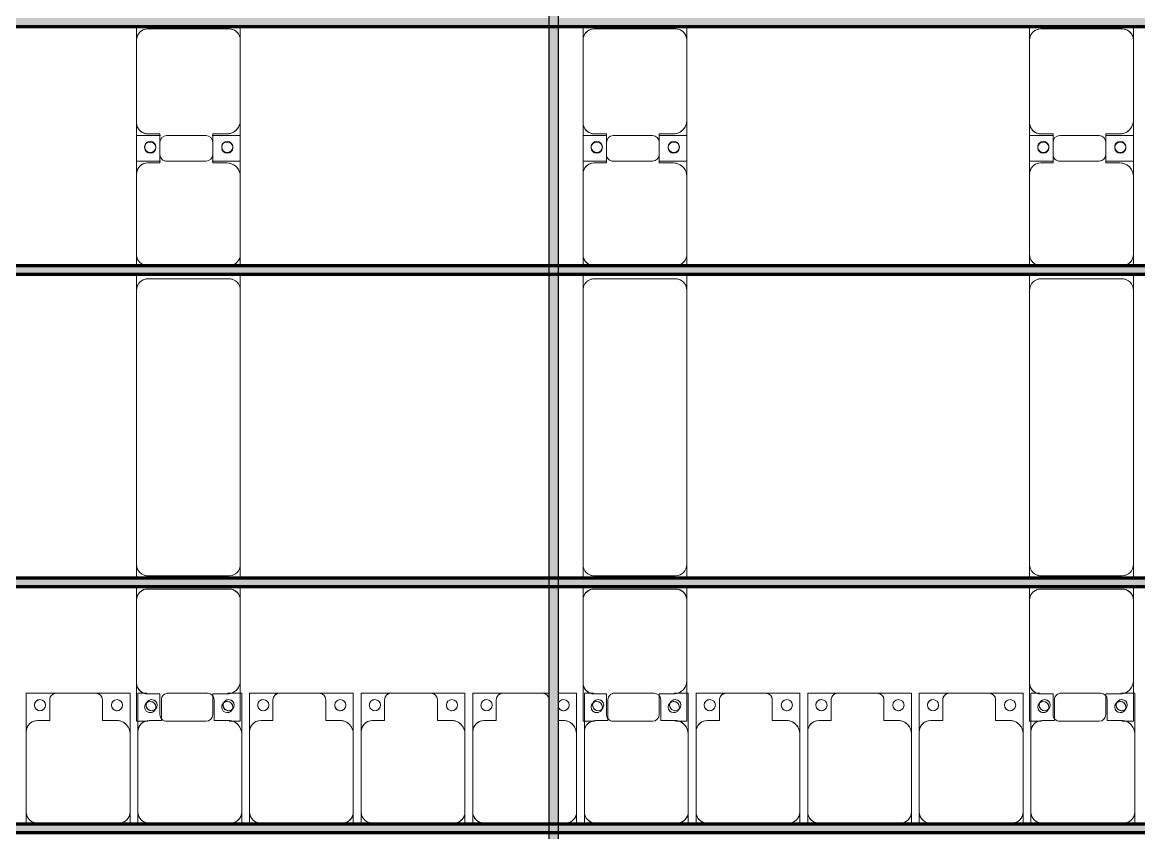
# Model space of a CAD drawing. Header units: millimetres. Extents: x -291190 to 146725, y 19759 to 185158.
# Drawn here: x 20077 to 25077, y 85792 to 89423 of the extents above; entities that cross this region are included whole.
import ezdxf

# ---------------------------------------------------------------- set-up
doc = ezdxf.new("R2010")
doc.units = ezdxf.units.MM
doc.layers.add('A-GENM', color=13, linetype='Continuous', lineweight=9)
doc.layers.add('S-BEAM', color=12, linetype='Continuous', lineweight=9)

# ---------------------------------------------------------------- blocks, each defined once
blk = doc.blocks.new('Dai phao do pin - DẢI PHAO ĐỠ PIN-V6-KHUNG KẾT CẤU BÈ PIN 4')
at = {"layer": 'A-GENM', "color": 7}
for p, q in [((65969.9, 241.6), (66029.7, 241.6)), ((65969.9, 241.6), (66029.7, 241.6)), ((66389.7, 241.6), (66029.7, 241.6)), ((66389.7, 241.6), (66572.2, 241.6)), ((66572.2, 241.6), (66389.7, 241.6)), ((66457.8, 241.6), (66640.3, 241.6)), ((66457.8, 116.2), (66457.8, 241.6)), ((66640.3, 241.6), (66457.8, 241.6)), ((66572.2, 241.6), (66572.2, 116.2)), ((66990.3, 241.6), (66640.3, 241.6)), ((66990.3, 241.6), (67039.9, 241.6)), ((66990.3, 241.6), (67039.9, 241.6)), ((67079.9, 241.6), (67149.7, 241.6)), ((67079.9, 241.6), (67149.7, 241.6)), ((68380.3, 241.6), (67149.7, 241.6)), ((68380.3, 241.6), (68439.9, 241.6)), ((68380.3, 241.6), (68439.9, 241.6)), ((68479.9, 241.6), (68539.7, 241.6)), ((68479.9, 241.6), (68539.7, 241.6)), ((68899.7, 241.6), (68539.7, 241.6)), ((68899.7, 241.6), (69082.2, 241.6)), ((68956.8, 241.6), (68899.7, 241.6)), ((69082.2, 241.6), (69082.2, 191.1)), ((69082.2, 191.1), (69082.2, 206.3)), ((65979.7, 191.6), (65979.7, -173.4)), ((66449.7, 118.2), (66449.7, 181.6)), ((66580.3, 181.6), (66580.3, 118.2)), ((67099.7, 191.6), (67099.7, -173.4)), ((68430.3, -173.4), (68430.3, 191.6)), ((68489.7, 191.6), (68489.7, -173.4)), ((68959.7, 118.2), (68959.7, 181.6)), ((66542.2, 118.2), (66449.7, 118.2)), ((66580.3, 118.2), (66487.8, 118.2)), ((69052.2, 118.2), (68959.7, 118.2)), ((66457.8, 88.2), (66457.8, -88.2)), ((66572.2, -88.2), (66572.2, 88.2)), ((69082.2, -88.2), (69082.2, 88.2)), ((66449.7, -173.4), (66449.7, -118.2)), ((66449.7, -118.2), (66542.2, -118.2)), ((66457.8, -223.4), (66457.8, -116.2)), ((66487.8, -118.2), (66580.3, -118.2)), ((66572.2, -116.2), (66572.2, -223.4)), ((66580.3, -118.2), (66580.3, -173.4)), ((68959.7, -173.4), (68959.7, -118.2)), ((68959.7, -118.2), (69052.2, -118.2)), ((66457.8, -169.2), (66457.8, -202)), ((69082.2, -170.3), (69082.2, -223.4)), ((69082.2, -183.7), (69082.2, -170.3)), ((66029.7, -223.4), (65969.9, -223.4)), ((66029.7, -223.4), (65969.9, -223.4)), ((66029.7, -223.4), (66399.7, -223.4)), ((66572.2, -223.4), (66399.7, -223.4)), ((66399.7, -223.4), (66572.2, -223.4)), ((66630.3, -223.4), (66457.8, -223.4)), ((66457.8, -223.4), (66630.3, -223.4)), ((66630.3, -223.4), (66990.3, -223.4)), ((67039.9, -223.4), (66990.3, -223.4)), ((67039.9, -223.4), (66990.3, -223.4)), ((67149.7, -223.4), (67079.9, -223.4)), ((67149.7, -223.4), (67079.9, -223.4)), ((67149.7, -223.4), (68380.3, -223.4)), ((68439.9, -223.4), (68380.3, -223.4)), ((68439.9, -223.4), (68380.3, -223.4)), ((68539.7, -223.4), (68479.9, -223.4)), ((68539.7, -223.4), (68479.9, -223.4)), ((68539.7, -223.4), (68909.7, -223.4)), ((69082.2, -223.4), (68909.7, -223.4)), ((68909.7, -223.4), (69082.2, -223.4))]:
    blk.add_line(p, q, dxfattribs=at)
for centre, radius, start, end in [((66029.7, 191.6), 50, 90, 180), ((66029.7, 191.6), 50, 105, 180), ((66389.7, 181.6), 60, 360, 90), ((66389.7, 181.6), 60, 45, 60), ((66389.7, 181.6), 60, 360, 60), ((66389.7, 181.6), 60, 45, 60), ((66508.6, 183.2), 25, 0, 180), ((66508.6, 183.2), 25, 360, 165), ((66511.4, 183.2), 25, 0, 180), ((66511.4, 183.2), 25, 90, 180), ((66511.4, 183.2), 25, 15, 75), ((66640.3, 181.6), 60, 90, 180), ((66640.3, 181.6), 60, 120, 180), ((66990.3, 191.6), 50, 15, 90), ((66990.3, 191.6), 50, 15, 75), ((67149.7, 191.6), 50, 90, 180), ((67149.7, 191.6), 50, 150, 180), ((67149.7, 191.6), 50, 105, 120), ((68380.3, 191.6), 50, 360, 90), ((68380.3, 191.6), 50, 60, 90), ((68380.3, 191.6), 50, 15, 30), ((68539.7, 191.6), 50, 90, 180), ((68539.7, 191.6), 50, 105, 180), ((68899.7, 181.6), 60, 360, 90), ((68899.7, 181.6), 60, 45, 60), ((68899.7, 181.6), 60, 360, 60), ((68899.7, 181.6), 60, 45, 60), ((69018.6, 183.2), 25, 0, 180), ((69018.6, 183.2), 25, 60, 165), ((66508.6, 183.2), 25, 180, 0), ((66511.4, 183.2), 25, 180, 0), ((66511.4, 183.2), 25, 180, 270), ((66508.6, 183.2), 25, 210, 255), ((66508.6, 183.2), 25, 270, 360), ((66511.4, 183.2), 25, 285, 330), ((69018.6, 183.2), 25, 180, 0), ((69018.6, 183.2), 25, 180, 195), ((69018.6, 183.2), 25, 210, 255), ((69018.6, 183.2), 25, 285, 315), ((69018.6, 183.2), 25, 360, 15), ((66487.8, 88.2), 30, 90, 180), ((66542.2, 88.2), 30, 360, 90), ((69052.2, 88.2), 30, 360, 90), ((66487.8, -88.2), 30, 180, 270), ((66542.2, -88.2), 30, 270, 360), ((69052.2, -88.2), 30, 270, 360), ((66508.6, -161.8), 25, 0, 180), ((66508.6, -161.8), 25, 105, 165), ((66511.4, -161.8), 25, 0, 180), ((66511.4, -161.8), 25, 105, 180), ((66508.6, -161.8), 25, 360, 75), ((66511.4, -161.8), 25, 15, 75), ((69018.6, -161.8), 25, 0, 180), ((69018.6, -161.8), 25, 105, 165), ((69018.6, -161.8), 25, 45, 90), ((69052.2, -88.2), 30, 285, 300), ((66029.7, -173.4), 50, 180, 270), ((66029.7, -173.4), 50, 180, 255), ((66399.7, -173.4), 50, 270, 360), ((66399.7, -173.4), 50, 285, 360), ((66399.7, -173.4), 50, 316.1542, 0), ((66399.7, -173.4), 50, 316.1542, 0), ((66508.6, -161.8), 25, 180, 0), ((66508.6, -161.8), 25, 195, 360), ((66511.4, -161.8), 25, 180, 360), ((66511.4, -161.8), 25, 180, 270), ((66511.4, -161.8), 25, 285, 345), ((66630.3, -173.4), 50, 180, 270), ((66630.3, -173.4), 50, 180, 255), ((66630.3, -173.4), 50, 210, 223.8458), ((66630.3, -173.4), 50, 210, 223.8458), ((66990.3, -173.4), 50, 270, 345), ((66990.3, -173.4), 50, 285, 345), ((67149.7, -173.4), 50, 180, 270), ((67149.7, -173.4), 50, 180, 210), ((68380.3, -173.4), 50, 270, 360), ((68380.3, -173.4), 50, 330, 360), ((68539.7, -173.4), 50, 180, 270), ((68539.7, -173.4), 50, 180, 255), ((68909.7, -173.4), 50, 270, 360), ((68909.7, -173.4), 50, 285, 360), ((68909.7, -173.4), 50, 316.1542, 330), ((68909.7, -173.4), 50, 316.1542, 330), ((69018.6, -161.8), 25, 180, 0), ((69018.6, -161.8), 25, 180, 240), ((69018.6, -161.8), 25, 300, 315), ((69018.6, -161.8), 25, 360, 15), ((69018.6, -161.8), 25, 345, 360), ((67149.7, -173.4), 50, 240, 270), ((68380.3, -173.4), 50, 285, 300)]:
    blk.add_arc(centre, radius, start, end, dxfattribs=at)
blk = doc.blocks.new('Dai phao do pin - DẢI PHAO ĐỠ PIN-51784-KHUNG KẾT CẤU BÈ PIN 4')
at = {"layer": 'A-GENM', "color": 7}
for p, q in [((65969.9, 241.6), (66029.7, 241.6)), ((65969.9, 241.6), (66029.7, 241.6)), ((66389.7, 241.6), (66029.7, 241.6)), ((66389.7, 241.6), (66572.2, 241.6)), ((66572.2, 241.6), (66389.7, 241.6)), ((66457.8, 241.6), (66640.3, 241.6)), ((66457.8, 116.2), (66457.8, 241.6)), ((66640.3, 241.6), (66457.8, 241.6)), ((66572.2, 241.6), (66572.2, 116.2)), ((66990.3, 241.6), (66640.3, 241.6)), ((66990.3, 241.6), (67039.9, 241.6)), ((66990.3, 241.6), (67039.9, 241.6)), ((67079.9, 241.6), (67149.7, 241.6)), ((67079.9, 241.6), (67149.7, 241.6)), ((68380.3, 241.6), (67149.7, 241.6)), ((68380.3, 241.6), (68439.9, 241.6)), ((68380.3, 241.6), (68439.9, 241.6)), ((68479.9, 241.6), (68539.7, 241.6)), ((68479.9, 241.6), (68539.7, 241.6)), ((68899.7, 241.6), (68539.7, 241.6)), ((68899.7, 241.6), (69082.2, 241.6)), ((68956.8, 241.6), (68899.7, 241.6)), ((69082.2, 241.6), (69082.2, 191.1)), ((69082.2, 191.1), (69082.2, 206.3)), ((65979.7, 191.6), (65979.7, -173.4)), ((66449.7, 118.2), (66449.7, 181.6)), ((66580.3, 181.6), (66580.3, 118.2)), ((67099.7, 191.6), (67099.7, -173.4)), ((68430.3, -173.4), (68430.3, 191.6)), ((68489.7, 191.6), (68489.7, -173.4)), ((68959.7, 118.2), (68959.7, 181.6)), ((66542.2, 118.2), (66449.7, 118.2)), ((66580.3, 118.2), (66487.8, 118.2)), ((69052.2, 118.2), (68959.7, 118.2)), ((66457.8, 88.2), (66457.8, -88.2)), ((66572.2, -88.2), (66572.2, 88.2)), ((69082.2, -88.2), (69082.2, 88.2)), ((66449.7, -173.4), (66449.7, -118.2)), ((66449.7, -118.2), (66542.2, -118.2)), ((66457.8, -223.4), (66457.8, -116.2)), ((66487.8, -118.2), (66580.3, -118.2)), ((66572.2, -116.2), (66572.2, -223.4)), ((66580.3, -118.2), (66580.3, -173.4)), ((68959.7, -173.4), (68959.7, -118.2)), ((68959.7, -118.2), (69052.2, -118.2)), ((66457.8, -169.2), (66457.8, -202)), ((69082.2, -170.3), (69082.2, -223.4)), ((69082.2, -183.7), (69082.2, -170.3)), ((66029.7, -223.4), (65969.9, -223.4)), ((66029.7, -223.4), (65969.9, -223.4)), ((66029.7, -223.4), (66399.7, -223.4)), ((66572.2, -223.4), (66399.7, -223.4)), ((66399.7, -223.4), (66572.2, -223.4)), ((66630.3, -223.4), (66457.8, -223.4)), ((66457.8, -223.4), (66630.3, -223.4)), ((66630.3, -223.4), (66990.3, -223.4)), ((67039.9, -223.4), (66990.3, -223.4)), ((67039.9, -223.4), (66990.3, -223.4)), ((67149.7, -223.4), (67079.9, -223.4)), ((67149.7, -223.4), (67079.9, -223.4)), ((67149.7, -223.4), (68380.3, -223.4)), ((68439.9, -223.4), (68380.3, -223.4)), ((68439.9, -223.4), (68380.3, -223.4)), ((68539.7, -223.4), (68479.9, -223.4)), ((68539.7, -223.4), (68479.9, -223.4)), ((68539.7, -223.4), (68909.7, -223.4)), ((69082.2, -223.4), (68909.7, -223.4)), ((68909.7, -223.4), (69082.2, -223.4))]:
    blk.add_line(p, q, dxfattribs=at)
for centre, radius, start, end in [((66029.7, 191.6), 50, 90, 180), ((66029.7, 191.6), 50, 105, 180), ((66389.7, 181.6), 60, 360, 90), ((66389.7, 181.6), 60, 45, 60), ((66389.7, 181.6), 60, 360, 60), ((66389.7, 181.6), 60, 45, 60), ((66508.6, 183.2), 25, 0, 180), ((66508.6, 183.2), 25, 360, 165), ((66511.4, 183.2), 25, 0, 180), ((66511.4, 183.2), 25, 90, 180), ((66511.4, 183.2), 25, 15, 75), ((66640.3, 181.6), 60, 90, 180), ((66640.3, 181.6), 60, 120, 180), ((66990.3, 191.6), 50, 15, 90), ((66990.3, 191.6), 50, 15, 75), ((67149.7, 191.6), 50, 90, 180), ((67149.7, 191.6), 50, 150, 180), ((67149.7, 191.6), 50, 105, 120), ((68380.3, 191.6), 50, 360, 90), ((68380.3, 191.6), 50, 60, 90), ((68380.3, 191.6), 50, 15, 30), ((68539.7, 191.6), 50, 90, 180), ((68539.7, 191.6), 50, 105, 180), ((68899.7, 181.6), 60, 360, 90), ((68899.7, 181.6), 60, 45, 60), ((68899.7, 181.6), 60, 360, 60), ((68899.7, 181.6), 60, 45, 60), ((69018.6, 183.2), 25, 0, 180), ((69018.6, 183.2), 25, 60, 165), ((66508.6, 183.2), 25, 180, 0), ((66511.4, 183.2), 25, 180, 0), ((66511.4, 183.2), 25, 180, 270), ((66508.6, 183.2), 25, 210, 255), ((66508.6, 183.2), 25, 270, 360), ((66511.4, 183.2), 25, 285, 330), ((69018.6, 183.2), 25, 180, 0), ((69018.6, 183.2), 25, 180, 195), ((69018.6, 183.2), 25, 210, 255), ((69018.6, 183.2), 25, 285, 315), ((69018.6, 183.2), 25, 360, 15), ((66487.8, 88.2), 30, 90, 180), ((66542.2, 88.2), 30, 360, 90), ((69052.2, 88.2), 30, 360, 90), ((66487.8, -88.2), 30, 180, 270), ((66542.2, -88.2), 30, 270, 360), ((69052.2, -88.2), 30, 270, 360), ((66508.6, -161.8), 25, 0, 180), ((66508.6, -161.8), 25, 105, 165), ((66511.4, -161.8), 25, 0, 180), ((66511.4, -161.8), 25, 105, 180), ((66508.6, -161.8), 25, 360, 75), ((66511.4, -161.8), 25, 15, 75), ((69018.6, -161.8), 25, 0, 180), ((69018.6, -161.8), 25, 105, 165), ((69018.6, -161.8), 25, 45, 90), ((69052.2, -88.2), 30, 285, 300), ((66029.7, -173.4), 50, 180, 270), ((66029.7, -173.4), 50, 180, 255), ((66399.7, -173.4), 50, 270, 360), ((66399.7, -173.4), 50, 285, 360), ((66399.7, -173.4), 50, 315, 0), ((66399.7, -173.4), 50, 315, 0), ((66508.6, -161.8), 25, 180, 0), ((66508.6, -161.8), 25, 195, 360), ((66511.4, -161.8), 25, 180, 360), ((66511.4, -161.8), 25, 180, 270), ((66511.4, -161.8), 25, 285, 345), ((66630.3, -173.4), 50, 180, 270), ((66630.3, -173.4), 50, 180, 255), ((66630.3, -173.4), 50, 210, 225), ((66630.3, -173.4), 50, 210, 225), ((66990.3, -173.4), 50, 270, 345), ((66990.3, -173.4), 50, 285, 345), ((67149.7, -173.4), 50, 180, 270), ((67149.7, -173.4), 50, 180, 210), ((68380.3, -173.4), 50, 270, 360), ((68380.3, -173.4), 50, 330, 360), ((68539.7, -173.4), 50, 180, 270), ((68539.7, -173.4), 50, 180, 255), ((68909.7, -173.4), 50, 270, 360), ((68909.7, -173.4), 50, 285, 360), ((68909.7, -173.4), 50, 315, 330), ((68909.7, -173.4), 50, 315, 330), ((69018.6, -161.8), 25, 180, 0), ((69018.6, -161.8), 25, 180, 240), ((69018.6, -161.8), 25, 300, 315), ((69018.6, -161.8), 25, 360, 15), ((69018.6, -161.8), 25, 345, 360), ((67149.7, -173.4), 50, 240, 270), ((68380.3, -173.4), 50, 285, 300)]:
    blk.add_arc(centre, radius, start, end, dxfattribs=at)
blk = doc.blocks.new('Dai phao do pin - DẢI PHAO ĐỠ PIN-V7-KHUNG KẾT CẤU BÈ PIN 4')
at = {"layer": 'A-GENM', "color": 7}
for p, q in [((65969.9, 241.6), (66029.7, 241.6)), ((65969.9, 241.6), (66029.7, 241.6)), ((66389.7, 241.6), (66029.7, 241.6)), ((66389.7, 241.6), (66572.2, 241.6)), ((66572.2, 241.6), (66389.7, 241.6)), ((66457.8, 241.6), (66640.3, 241.6)), ((66457.8, 116.2), (66457.8, 241.6)), ((66640.3, 241.6), (66457.8, 241.6)), ((66572.2, 241.6), (66572.2, 116.2)), ((66990.3, 241.6), (66640.3, 241.6)), ((66990.3, 241.6), (67039.9, 241.6)), ((66990.3, 241.6), (67039.9, 241.6)), ((67079.9, 241.6), (67149.7, 241.6)), ((67079.9, 241.6), (67149.7, 241.6)), ((68380.3, 241.6), (67149.7, 241.6)), ((68380.3, 241.6), (68439.9, 241.6)), ((68380.3, 241.6), (68439.9, 241.6)), ((68479.9, 241.6), (68539.7, 241.6)), ((68479.9, 241.6), (68539.7, 241.6)), ((68899.7, 241.6), (68539.7, 241.6)), ((68899.7, 241.6), (69082.2, 241.6)), ((68956.8, 241.6), (68899.7, 241.6)), ((69082.2, 241.6), (69082.2, 191.1)), ((69082.2, 191.1), (69082.2, 206.3)), ((65979.7, 191.6), (65979.7, -173.4)), ((66449.7, 118.2), (66449.7, 181.6)), ((66580.3, 181.6), (66580.3, 118.2)), ((67099.7, 191.6), (67099.7, -173.4)), ((68430.3, -173.4), (68430.3, 191.6)), ((68489.7, 191.6), (68489.7, -173.4)), ((68959.7, 118.2), (68959.7, 181.6)), ((66542.2, 118.2), (66449.7, 118.2)), ((66580.3, 118.2), (66487.8, 118.2)), ((69052.2, 118.2), (68959.7, 118.2)), ((66457.8, 88.2), (66457.8, -88.2)), ((66572.2, -88.2), (66572.2, 88.2)), ((69082.2, -88.2), (69082.2, 88.2)), ((66449.7, -173.4), (66449.7, -118.2)), ((66449.7, -118.2), (66542.2, -118.2)), ((66457.8, -223.4), (66457.8, -116.2)), ((66487.8, -118.2), (66580.3, -118.2)), ((66572.2, -116.2), (66572.2, -223.4)), ((66580.3, -118.2), (66580.3, -173.4)), ((68959.7, -173.4), (68959.7, -118.2)), ((68959.7, -118.2), (69052.2, -118.2)), ((66457.8, -169.2), (66457.8, -202)), ((69082.2, -170.3), (69082.2, -223.4)), ((69082.2, -183.7), (69082.2, -170.3)), ((66029.7, -223.4), (65969.9, -223.4)), ((66029.7, -223.4), (65969.9, -223.4)), ((66029.7, -223.4), (66399.7, -223.4)), ((66572.2, -223.4), (66399.7, -223.4)), ((66399.7, -223.4), (66572.2, -223.4)), ((66630.3, -223.4), (66457.8, -223.4)), ((66457.8, -223.4), (66630.3, -223.4)), ((66630.3, -223.4), (66990.3, -223.4)), ((67039.9, -223.4), (66990.3, -223.4)), ((67039.9, -223.4), (66990.3, -223.4)), ((67149.7, -223.4), (67079.9, -223.4)), ((67149.7, -223.4), (67079.9, -223.4)), ((67149.7, -223.4), (68380.3, -223.4)), ((68439.9, -223.4), (68380.3, -223.4)), ((68439.9, -223.4), (68380.3, -223.4)), ((68539.7, -223.4), (68479.9, -223.4)), ((68539.7, -223.4), (68479.9, -223.4)), ((68539.7, -223.4), (68909.7, -223.4)), ((69082.2, -223.4), (68909.7, -223.4)), ((68909.7, -223.4), (69082.2, -223.4))]:
    blk.add_line(p, q, dxfattribs=at)
for centre, radius, start, end in [((66029.7, 191.6), 50, 90, 180), ((66029.7, 191.6), 50, 105, 180), ((66389.7, 181.6), 60, 360, 90), ((66389.7, 181.6), 60, 45, 60), ((66389.7, 181.6), 60, 360, 60), ((66389.7, 181.6), 60, 45, 60), ((66508.6, 183.2), 25, 0, 180), ((66508.6, 183.2), 25, 360, 165), ((66511.4, 183.2), 25, 0, 180), ((66511.4, 183.2), 25, 90, 180), ((66511.4, 183.2), 25, 15, 75), ((66640.3, 181.6), 60, 90, 180), ((66640.3, 181.6), 60, 120, 180), ((66990.3, 191.6), 50, 15, 90), ((66990.3, 191.6), 50, 15, 75), ((67149.7, 191.6), 50, 90, 180), ((67149.7, 191.6), 50, 150, 180), ((67149.7, 191.6), 50, 105, 120), ((68380.3, 191.6), 50, 360, 90), ((68380.3, 191.6), 50, 60, 90), ((68380.3, 191.6), 50, 15, 30), ((68539.7, 191.6), 50, 90, 180), ((68539.7, 191.6), 50, 105, 180), ((68899.7, 181.6), 60, 360, 90), ((68899.7, 181.6), 60, 45, 60), ((68899.7, 181.6), 60, 360, 60), ((68899.7, 181.6), 60, 45, 60), ((69018.6, 183.2), 25, 0, 180), ((69018.6, 183.2), 25, 60, 165), ((66508.6, 183.2), 25, 180, 0), ((66511.4, 183.2), 25, 180, 0), ((66511.4, 183.2), 25, 180, 270), ((66508.6, 183.2), 25, 210, 255), ((66508.6, 183.2), 25, 270, 360), ((66511.4, 183.2), 25, 285, 330), ((69018.6, 183.2), 25, 180, 0), ((69018.6, 183.2), 25, 180, 195), ((69018.6, 183.2), 25, 210, 255), ((69018.6, 183.2), 25, 285, 315), ((69018.6, 183.2), 25, 360, 15), ((66487.8, 88.2), 30, 90, 180), ((66542.2, 88.2), 30, 360, 90), ((69052.2, 88.2), 30, 360, 90), ((66487.8, -88.2), 30, 180, 270), ((66542.2, -88.2), 30, 270, 360), ((69052.2, -88.2), 30, 270, 360), ((66508.6, -161.8), 25, 0, 180), ((66508.6, -161.8), 25, 105, 165), ((66511.4, -161.8), 25, 0, 180), ((66511.4, -161.8), 25, 105, 180), ((66508.6, -161.8), 25, 360, 75), ((66511.4, -161.8), 25, 15, 75), ((69018.6, -161.8), 25, 0, 180), ((69018.6, -161.8), 25, 105, 165), ((69018.6, -161.8), 25, 45, 90), ((69052.2, -88.2), 30, 285, 300), ((66029.7, -173.4), 50, 180, 270), ((66029.7, -173.4), 50, 180, 255), ((66399.7, -173.4), 50, 270, 360), ((66399.7, -173.4), 50, 285, 360), ((66399.7, -173.4), 50, 315, 0), ((66399.7, -173.4), 50, 315, 0), ((66508.6, -161.8), 25, 180, 0), ((66508.6, -161.8), 25, 195, 360), ((66511.4, -161.8), 25, 180, 360), ((66511.4, -161.8), 25, 180, 270), ((66511.4, -161.8), 25, 285, 345), ((66630.3, -173.4), 50, 180, 270), ((66630.3, -173.4), 50, 180, 255), ((66630.3, -173.4), 50, 210, 225), ((66630.3, -173.4), 50, 210, 225), ((66990.3, -173.4), 50, 270, 345), ((66990.3, -173.4), 50, 285, 345), ((67149.7, -173.4), 50, 180, 270), ((67149.7, -173.4), 50, 180, 210), ((68380.3, -173.4), 50, 270, 360), ((68380.3, -173.4), 50, 330, 360), ((68539.7, -173.4), 50, 180, 270), ((68539.7, -173.4), 50, 180, 255), ((68909.7, -173.4), 50, 270, 360), ((68909.7, -173.4), 50, 285, 360), ((68909.7, -173.4), 50, 315, 330), ((68909.7, -173.4), 50, 315, 330), ((69018.6, -161.8), 25, 180, 0), ((69018.6, -161.8), 25, 180, 240), ((69018.6, -161.8), 25, 300, 315), ((69018.6, -161.8), 25, 360, 15), ((69018.6, -161.8), 25, 345, 360), ((67149.7, -173.4), 50, 240, 270), ((68380.3, -173.4), 50, 285, 300)]:
    blk.add_arc(centre, radius, start, end, dxfattribs=at)
blk = doc.blocks.new('Dầm C52 - Dầm C52-73881-KHUNG KẾT CẤU BÈ PIN 4')
at = {"layer": 'S-BEAM', "lineweight": 140}
blk.add_hatch(color=1, dxfattribs=at).paths.add_polyline_path([(-173700.3, 20), (-174539.9, 20), (-174539.9, -20), (174539.9, -20), (174539.9, 20), (-171883.4, 20)])
at = {"layer": 'S-BEAM', "color": 1, "lineweight": 140}
for p, q in [((-174539.9, 20), (174539.9, 20)), ((174539.9, -20), (-174539.9, -20))]:
    blk.add_line(p, q, dxfattribs=at)
blk = doc.blocks.new('Dầm C52 - Dầm C52-73882-KHUNG KẾT CẤU BÈ PIN 4')
at = {"layer": 'S-BEAM', "lineweight": 140}
blk.add_hatch(color=1, dxfattribs=at).paths.add_polyline_path([(-173700.3, 20), (-174539.9, 20), (-174539.9, -20), (174500.8, -20), (174500.8, 20), (-172791.8, 20)])
at = {"layer": 'S-BEAM', "color": 1, "lineweight": 140}
for p, q in [((-174539.9, 20), (174500.8, 20)), ((174500.8, -20), (-174539.9, -20))]:
    blk.add_line(p, q, dxfattribs=at)
blk = doc.blocks.new('Dầm C52 - Dầm C52-V25-KHUNG KẾT CẤU BÈ PIN 4')
at = {"layer": 'S-BEAM', "lineweight": 140}
blk.add_hatch(color=1, dxfattribs=at).paths.add_polyline_path([(-173700.3, 20), (-174539.9, 20), (-174539.9, -20), (174539.9, -20), (174539.9, 20), (-172791.8, 20)])
at = {"layer": 'S-BEAM', "color": 1, "lineweight": 140}
blk.add_line((-174539.9, 20), (174539.9, 20), dxfattribs=at)
blk = doc.blocks.new('Dải phao đi lại kèm đỡ invester - DẢI PHAO ĐI LẠI-65799-KHUNG KẾT CẤU BÈ PIN 4')
at = {"layer": 'A-GENM', "color": 7}
for p, q in [((39758.4, -779.7), (39758.4, -727.1)), ((39758.4, -779.7), (39758.4, -727.1)), ((40173.4, -729.7), (39808.4, -729.7)), ((40223.4, -727.1), (40223.4, -779.7)), ((40223.4, -727.1), (40223.4, -779.7)), ((40258.4, -779.7), (40258.4, -727.1)), ((40258.4, -779.7), (40258.4, -727.1)), ((40673.4, -729.7), (40308.4, -729.7)), ((40723.4, -727.1), (40723.4, -779.7)), ((40723.4, -727.1), (40723.4, -779.7)), ((40758.4, -779.7), (40758.4, -727.1)), ((40758.4, -779.7), (40758.4, -727.1)), ((41173.4, -729.7), (40808.4, -729.7)), ((41223.4, -727.1), (41223.4, -779.7)), ((41223.4, -727.1), (41223.4, -779.7)), ((41258.4, -779.7), (41258.4, -727.1)), ((41258.4, -779.7), (41258.4, -727.1)), ((41673.4, -729.7), (41308.4, -729.7)), ((41723.4, -727.1), (41723.4, -779.7)), ((41723.4, -727.1), (41723.4, -779.7)), ((41758.4, -779.7), (41758.4, -727.1)), ((41758.4, -779.7), (41758.4, -727.1)), ((42173.4, -729.7), (41808.4, -729.7)), ((42223.4, -727.1), (42223.4, -779.7)), ((42223.4, -727.1), (42223.4, -779.7)), ((42258.4, -779.7), (42258.4, -727.1)), ((42258.4, -779.7), (42258.4, -727.1)), ((42341.4, -729.7), (42308.4, -729.7)), ((42673.4, -729.7), (42381.4, -729.7)), ((42723.4, -727.1), (42723.4, -779.7)), ((42723.4, -727.1), (42723.4, -779.7)), ((42758.4, -779.7), (42758.4, -727.1)), ((42758.4, -779.7), (42758.4, -727.1)), ((43173.4, -729.7), (42808.4, -729.7)), ((43223.4, -727.1), (43223.4, -779.7)), ((43223.4, -727.1), (43223.4, -779.7)), ((43258.4, -779.7), (43258.4, -727.1)), ((43258.4, -779.7), (43258.4, -727.1)), ((43673.4, -729.7), (43308.4, -729.7)), ((43723.4, -727.1), (43723.4, -779.7)), ((43723.4, -727.1), (43723.4, -779.7)), ((43758.4, -779.7), (43758.4, -727.1)), ((43758.4, -779.7), (43758.4, -727.1)), ((44173.4, -729.7), (43808.4, -729.7)), ((44223.4, -727.1), (44223.4, -779.7)), ((44223.4, -727.1), (44223.4, -779.7)), ((44258.4, -779.7), (44258.4, -727.1)), ((44258.4, -779.7), (44258.4, -727.1)), ((44673.4, -729.7), (44308.4, -729.7)), ((44723.4, -727.1), (44723.4, -779.7)), ((44723.4, -727.1), (44723.4, -779.7)), ((39758.4, -779.7), (39758.4, -1129.7)), ((40223.4, -1139.7), (40223.4, -779.7)), ((40258.4, -779.7), (40258.4, -1129.7)), ((40723.4, -1139.7), (40723.4, -779.7)), ((40758.4, -779.7), (40758.4, -1129.7)), ((41223.4, -1139.7), (41223.4, -779.7)), ((41258.4, -779.7), (41258.4, -1129.7)), ((41723.4, -1139.7), (41723.4, -779.7)), ((41758.4, -779.7), (41758.4, -1129.7)), ((42223.4, -1139.7), (42223.4, -779.7)), ((42258.4, -779.7), (42258.4, -1129.7)), ((42723.4, -1139.7), (42723.4, -779.7)), ((42758.4, -779.7), (42758.4, -1129.7)), ((43223.4, -1139.7), (43223.4, -779.7)), ((43258.4, -779.7), (43258.4, -1129.7)), ((43723.4, -1139.7), (43723.4, -779.7)), ((43758.4, -779.7), (43758.4, -1129.7)), ((44223.4, -1139.7), (44223.4, -779.7)), ((44258.4, -779.7), (44258.4, -1129.7)), ((44723.4, -1139.7), (44723.4, -779.7)), ((39758.4, -1312.2), (39758.4, -1129.7)), ((39758.4, -1129.7), (39758.4, -1312.2)), ((40223.4, -1139.7), (40223.4, -1312.2)), ((40223.4, -1187.3), (40223.4, -1139.7)), ((40258.4, -1312.2), (40258.4, -1129.7)), ((40258.4, -1129.7), (40258.4, -1312.2)), ((40723.4, -1139.7), (40723.4, -1312.2)), ((40723.4, -1312.2), (40723.4, -1139.7)), ((40758.4, -1312.2), (40758.4, -1129.7)), ((40758.4, -1129.7), (40758.4, -1312.2)), ((41223.4, -1139.7), (41223.4, -1312.2)), ((41223.4, -1312.2), (41223.4, -1139.7)), ((41258.4, -1312.2), (41258.4, -1129.7)), ((41258.4, -1129.7), (41258.4, -1312.2)), ((41723.4, -1139.7), (41723.4, -1312.2)), ((41723.4, -1312.2), (41723.4, -1139.7)), ((41758.4, -1312.2), (41758.4, -1129.7)), ((41758.4, -1129.7), (41758.4, -1312.2)), ((42223.4, -1139.7), (42223.4, -1312.2)), ((42223.4, -1187.3), (42223.4, -1139.7)), ((42258.4, -1312.2), (42258.4, -1129.7)), ((42258.4, -1129.7), (42258.4, -1312.2)), ((42723.4, -1139.7), (42723.4, -1312.2)), ((42723.4, -1312.2), (42723.4, -1139.7)), ((42758.4, -1312.2), (42758.4, -1129.7)), ((42758.4, -1129.7), (42758.4, -1312.2)), ((43223.4, -1139.7), (43223.4, -1312.2)), ((43223.4, -1312.2), (43223.4, -1139.7)), ((43258.4, -1312.2), (43258.4, -1129.7)), ((43258.4, -1129.7), (43258.4, -1312.2)), ((43723.4, -1139.7), (43723.4, -1312.2)), ((43723.4, -1312.2), (43723.4, -1139.7)), ((43758.4, -1312.2), (43758.4, -1129.7)), ((43758.4, -1129.7), (43758.4, -1312.2)), ((44223.4, -1139.7), (44223.4, -1312.2)), ((44223.4, -1187.3), (44223.4, -1139.7)), ((44258.4, -1312.2), (44258.4, -1129.7)), ((44258.4, -1129.7), (44258.4, -1312.2)), ((44723.4, -1139.7), (44723.4, -1312.2)), ((44723.4, -1312.2), (44723.4, -1139.7)), ((39818.4, -1189.7), (39881.8, -1189.7)), ((39881.8, -1189.7), (39881.8, -1282.2)), ((40118.2, -1282.2), (40118.2, -1189.7)), ((40118.2, -1189.7), (40173.4, -1189.7)), ((40318.4, -1189.7), (40381.8, -1189.7)), ((40381.8, -1189.7), (40381.8, -1282.2)), ((40618.2, -1282.2), (40618.2, -1189.7)), ((40618.2, -1189.7), (40673.4, -1189.7)), ((40818.4, -1189.7), (40881.8, -1189.7)), ((40881.8, -1189.7), (40881.8, -1282.2)), ((41118.2, -1282.2), (41118.2, -1189.7)), ((41118.2, -1189.7), (41173.4, -1189.7)), ((41318.4, -1189.7), (41381.8, -1189.7)), ((41381.8, -1189.7), (41381.8, -1282.2)), ((41618.2, -1282.2), (41618.2, -1189.7)), ((41618.2, -1189.7), (41673.4, -1189.7)), ((41818.4, -1189.7), (41881.8, -1189.7)), ((41881.8, -1189.7), (41881.8, -1282.2)), ((42118.2, -1282.2), (42118.2, -1189.7)), ((42118.2, -1189.7), (42173.4, -1189.7)), ((42318.4, -1189.7), (42341.4, -1189.7)), ((42381.8, -1189.7), (42381.8, -1282.2)), ((42618.2, -1282.2), (42618.2, -1189.7)), ((42618.2, -1189.7), (42673.4, -1189.7)), ((42818.4, -1189.7), (42881.8, -1189.7)), ((42881.8, -1189.7), (42881.8, -1282.2)), ((43118.2, -1282.2), (43118.2, -1189.7)), ((43118.2, -1189.7), (43173.4, -1189.7)), ((43318.4, -1189.7), (43381.8, -1189.7)), ((43381.8, -1189.7), (43381.8, -1282.2)), ((43618.2, -1282.2), (43618.2, -1189.7)), ((43618.2, -1189.7), (43673.4, -1189.7)), ((43818.4, -1189.7), (43881.8, -1189.7)), ((43881.8, -1189.7), (43881.8, -1282.2)), ((44118.2, -1282.2), (44118.2, -1189.7)), ((44118.2, -1189.7), (44173.4, -1189.7)), ((44318.4, -1189.7), (44381.8, -1189.7)), ((44381.8, -1189.7), (44381.8, -1282.2)), ((44618.2, -1282.2), (44618.2, -1189.7)), ((44618.2, -1189.7), (44673.4, -1189.7)), ((39821.5, -1312.2), (39758.4, -1312.2)), ((39806.3, -1312.2), (39821.5, -1312.2)), ((39911.8, -1312.2), (40088.2, -1312.2)), ((40223.4, -1312.2), (40183, -1312.2)), ((40183, -1312.2), (40211.7, -1312.2)), ((40411.8, -1312.2), (40258.4, -1312.2)), ((40258.4, -1312.2), (40411.8, -1312.2)), ((40411.8, -1312.2), (40588.2, -1312.2)), ((40723.4, -1312.2), (40588.2, -1312.2)), ((40588.2, -1312.2), (40723.4, -1312.2)), ((40911.8, -1312.2), (40758.4, -1312.2)), ((40758.4, -1312.2), (40911.8, -1312.2)), ((40911.8, -1312.2), (41088.2, -1312.2)), ((41223.4, -1312.2), (41088.2, -1312.2)), ((41088.2, -1312.2), (41223.4, -1312.2)), ((41411.8, -1312.2), (41258.4, -1312.2)), ((41258.4, -1312.2), (41411.8, -1312.2)), ((41411.8, -1312.2), (41588.2, -1312.2)), ((41723.4, -1312.2), (41588.2, -1312.2)), ((41588.2, -1312.2), (41723.4, -1312.2)), ((41821.5, -1312.2), (41758.4, -1312.2)), ((41806.3, -1312.2), (41821.5, -1312.2)), ((41911.8, -1312.2), (42088.2, -1312.2)), ((42223.4, -1312.2), (42183, -1312.2)), ((42183, -1312.2), (42211.7, -1312.2)), ((42341.4, -1312.2), (42258.4, -1312.2)), ((42258.4, -1312.2), (42341.4, -1312.2)), ((42411.8, -1312.2), (42381.4, -1312.2)), ((42381.4, -1312.2), (42411.8, -1312.2)), ((42411.8, -1312.2), (42588.2, -1312.2)), ((42723.4, -1312.2), (42588.2, -1312.2)), ((42588.2, -1312.2), (42723.4, -1312.2)), ((42911.8, -1312.2), (42758.4, -1312.2)), ((42758.4, -1312.2), (42911.8, -1312.2)), ((42911.8, -1312.2), (43088.2, -1312.2)), ((43223.4, -1312.2), (43088.2, -1312.2)), ((43088.2, -1312.2), (43223.4, -1312.2)), ((43411.8, -1312.2), (43258.4, -1312.2)), ((43258.4, -1312.2), (43411.8, -1312.2)), ((43411.8, -1312.2), (43588.2, -1312.2)), ((43723.4, -1312.2), (43588.2, -1312.2)), ((43588.2, -1312.2), (43723.4, -1312.2)), ((43821.5, -1312.2), (43758.4, -1312.2)), ((43806.3, -1312.2), (43821.5, -1312.2)), ((43911.8, -1312.2), (44088.2, -1312.2)), ((44223.4, -1312.2), (44183, -1312.2)), ((44183, -1312.2), (44211.7, -1312.2)), ((44411.8, -1312.2), (44258.4, -1312.2)), ((44258.4, -1312.2), (44411.8, -1312.2)), ((44411.8, -1312.2), (44588.2, -1312.2)), ((44723.4, -1312.2), (44588.2, -1312.2)), ((44588.2, -1312.2), (44723.4, -1312.2))]:
    blk.add_line(p, q, dxfattribs=at)
for centre, radius, start, end in [((39808.4, -779.7), 50, 90, 180), ((39808.4, -779.7), 50, 90, 165), ((40173.4, -779.7), 50, 360, 90), ((40173.4, -779.7), 50, 15, 90), ((40308.4, -779.7), 50, 90, 180), ((40308.4, -779.7), 50, 90, 165), ((40673.4, -779.7), 50, 360, 90), ((40673.4, -779.7), 50, 15, 90), ((40808.4, -779.7), 50, 90, 180), ((40808.4, -779.7), 50, 90, 165), ((41173.4, -779.7), 50, 360, 90), ((41173.4, -779.7), 50, 15, 90), ((41308.4, -779.7), 50, 90, 180), ((41308.4, -779.7), 50, 90, 165), ((41673.4, -779.7), 50, 360, 90), ((41673.4, -779.7), 50, 15, 90), ((41808.4, -779.7), 50, 90, 180), ((41808.4, -779.7), 50, 90, 165), ((42173.4, -779.7), 50, 360, 90), ((42173.4, -779.7), 50, 15, 90), ((42308.4, -779.7), 50, 90, 180), ((42308.4, -779.7), 50, 90, 165), ((42673.4, -779.7), 50, 360, 90), ((42673.4, -779.7), 50, 15, 90), ((42808.4, -779.7), 50, 90, 180), ((42808.4, -779.7), 50, 90, 165), ((43173.4, -779.7), 50, 360, 90), ((43173.4, -779.7), 50, 15, 90), ((43308.4, -779.7), 50, 90, 180), ((43308.4, -779.7), 50, 90, 165), ((43673.4, -779.7), 50, 360, 90), ((43673.4, -779.7), 50, 15, 90), ((43808.4, -779.7), 50, 90, 180), ((43808.4, -779.7), 50, 90, 165), ((44173.4, -779.7), 50, 360, 90), ((44173.4, -779.7), 50, 15, 90), ((44308.4, -779.7), 50, 90, 180), ((44308.4, -779.7), 50, 90, 165), ((44673.4, -779.7), 50, 360, 90), ((44673.4, -779.7), 50, 15, 90), ((39818.4, -1129.7), 60, 180, 270), ((40173.4, -1139.7), 50, 270, 360), ((40318.4, -1129.7), 60, 180, 270), ((40673.4, -1139.7), 50, 270, 360), ((40818.4, -1129.7), 60, 180, 270), ((41173.4, -1139.7), 50, 270, 360), ((41318.4, -1129.7), 60, 180, 270), ((41673.4, -1139.7), 50, 270, 360), ((41818.4, -1129.7), 60, 180, 270), ((42173.4, -1139.7), 50, 270, 360), ((42318.4, -1129.7), 60, 180, 270), ((42673.4, -1139.7), 50, 270, 360), ((42818.4, -1129.7), 60, 180, 270), ((43173.4, -1139.7), 50, 270, 360), ((43318.4, -1129.7), 60, 180, 270), ((43673.4, -1139.7), 50, 270, 360), ((43818.4, -1129.7), 60, 180, 270), ((44173.4, -1139.7), 50, 270, 360), ((44318.4, -1129.7), 60, 180, 270), ((44673.4, -1139.7), 50, 270, 360), ((39818.4, -1129.7), 60, 210, 270), ((40173.4, -1139.7), 50, 270, 345), ((40173.4, -1139.7), 50, 300, 315), ((40173.4, -1139.7), 50, 300, 315), ((40318.4, -1129.7), 60, 210, 270), ((40673.4, -1139.7), 50, 270, 345), ((40673.4, -1139.7), 50, 300, 315), ((40673.4, -1139.7), 50, 300, 315), ((40818.4, -1129.7), 60, 210, 270), ((41173.4, -1139.7), 50, 270, 345), ((41173.4, -1139.7), 50, 300, 315), ((41173.4, -1139.7), 50, 300, 315), ((41318.4, -1129.7), 60, 210, 270), ((41673.4, -1139.7), 50, 270, 345), ((41673.4, -1139.7), 50, 300, 315), ((41673.4, -1139.7), 50, 300, 315), ((41818.4, -1129.7), 60, 210, 270), ((42173.4, -1139.7), 50, 270, 345), ((42173.4, -1139.7), 50, 300, 315), ((42173.4, -1139.7), 50, 300, 315), ((42318.4, -1129.7), 60, 210, 270), ((42673.4, -1139.7), 50, 270, 345), ((42673.4, -1139.7), 50, 300, 315), ((42673.4, -1139.7), 50, 300, 315), ((42818.4, -1129.7), 60, 210, 270), ((43173.4, -1139.7), 50, 270, 345), ((43173.4, -1139.7), 50, 300, 315), ((43173.4, -1139.7), 50, 300, 315), ((43318.4, -1129.7), 60, 210, 270), ((43673.4, -1139.7), 50, 270, 345), ((43673.4, -1139.7), 50, 300, 315), ((43673.4, -1139.7), 50, 300, 315), ((43818.4, -1129.7), 60, 210, 270), ((44173.4, -1139.7), 50, 270, 345), ((44173.4, -1139.7), 50, 300, 315), ((44173.4, -1139.7), 50, 300, 315), ((44318.4, -1129.7), 60, 210, 270), ((44673.4, -1139.7), 50, 270, 345), ((44673.4, -1139.7), 50, 300, 315), ((44673.4, -1139.7), 50, 300, 315), ((39816.8, -1258.6), 25, 90, 270), ((39816.8, -1258.6), 25, 90, 150), ((39816.8, -1258.6), 25, 270, 90), ((39816.8, -1258.6), 25, 75, 90), ((39816.8, -1258.6), 25, 15, 60), ((40161.8, -1258.6), 25, 90, 270), ((40161.8, -1258.6), 25, 90, 150), ((40161.8, -1258.6), 25, 270, 90), ((40161.8, -1258.6), 25, 15, 90), ((40316.8, -1258.6), 25, 90, 270), ((40316.8, -1258.6), 25, 90, 165), ((40316.8, -1258.6), 25, 270, 90), ((40316.8, -1258.6), 25, 75, 90), ((40316.8, -1258.6), 25, 15, 60), ((40661.8, -1258.6), 25, 90, 270), ((40661.8, -1258.6), 25, 90, 165), ((40661.8, -1258.6), 25, 270, 90), ((40661.8, -1258.6), 25, 15, 90), ((40816.8, -1258.6), 25, 90, 270), ((40816.8, -1258.6), 25, 90, 165), ((40816.8, -1258.6), 25, 270, 90), ((40816.8, -1258.6), 25, 75, 90), ((40816.8, -1258.6), 25, 15, 60), ((41161.8, -1258.6), 25, 90, 270), ((41161.8, -1258.6), 25, 90, 165), ((41161.8, -1258.6), 25, 270, 90), ((41161.8, -1258.6), 25, 15, 90), ((41316.8, -1258.6), 25, 90, 270), ((41316.8, -1258.6), 25, 90, 165), ((41316.8, -1258.6), 25, 270, 90), ((41316.8, -1258.6), 25, 75, 90), ((41316.8, -1258.6), 25, 15, 60), ((41661.8, -1258.6), 25, 90, 270), ((41661.8, -1258.6), 25, 90, 165), ((41661.8, -1258.6), 25, 270, 90), ((41661.8, -1258.6), 25, 15, 90), ((41816.8, -1258.6), 25, 90, 270), ((41816.8, -1258.6), 25, 90, 150), ((41816.8, -1258.6), 25, 270, 90), ((41816.8, -1258.6), 25, 75, 90), ((41816.8, -1258.6), 25, 15, 60), ((42161.8, -1258.6), 25, 90, 270), ((42161.8, -1258.6), 25, 90, 150), ((42161.8, -1258.6), 25, 270, 90), ((42161.8, -1258.6), 25, 15, 90), ((42316.8, -1258.6), 25, 90, 270), ((42316.8, -1258.6), 25, 90, 165), ((42316.8, -1258.6), 25, 15, 90), ((42316.8, -1258.6), 25, 75, 90), ((42316.8, -1258.6), 25, 15, 60), ((42661.8, -1258.6), 25, 90, 270), ((42661.8, -1258.6), 25, 90, 165), ((42661.8, -1258.6), 25, 270, 90), ((42661.8, -1258.6), 25, 15, 90), ((42816.8, -1258.6), 25, 90, 270), ((42816.8, -1258.6), 25, 90, 165), ((42816.8, -1258.6), 25, 270, 90), ((42816.8, -1258.6), 25, 75, 90), ((42816.8, -1258.6), 25, 15, 60), ((43161.8, -1258.6), 25, 90, 270), ((43161.8, -1258.6), 25, 90, 165), ((43161.8, -1258.6), 25, 270, 90), ((43161.8, -1258.6), 25, 15, 90), ((43316.8, -1258.6), 25, 90, 270), ((43316.8, -1258.6), 25, 90, 165), ((43316.8, -1258.6), 25, 270, 90), ((43316.8, -1258.6), 25, 75, 90), ((43316.8, -1258.6), 25, 15, 60), ((43661.8, -1258.6), 25, 90, 270), ((43661.8, -1258.6), 25, 90, 165), ((43661.8, -1258.6), 25, 270, 90), ((43661.8, -1258.6), 25, 15, 90), ((43816.8, -1258.6), 25, 90, 270), ((43816.8, -1258.6), 25, 90, 150), ((43816.8, -1258.6), 25, 270, 90), ((43816.8, -1258.6), 25, 75, 90), ((43816.8, -1258.6), 25, 15, 60), ((44161.8, -1258.6), 25, 90, 270), ((44161.8, -1258.6), 25, 90, 150), ((44161.8, -1258.6), 25, 270, 90), ((44161.8, -1258.6), 25, 15, 90), ((44316.8, -1258.6), 25, 90, 270), ((44316.8, -1258.6), 25, 90, 165), ((44316.8, -1258.6), 25, 270, 90), ((44316.8, -1258.6), 25, 75, 90), ((44316.8, -1258.6), 25, 15, 60), ((44661.8, -1258.6), 25, 90, 270), ((44661.8, -1258.6), 25, 90, 165), ((44661.8, -1258.6), 25, 270, 90), ((44661.8, -1258.6), 25, 15, 90), ((39816.8, -1258.6), 25, 225, 240), ((39816.8, -1258.6), 25, 285, 300), ((39816.8, -1258.6), 25, 330, 360), ((39911.8, -1282.2), 30, 180, 270), ((39911.8, -1282.2), 30, 195, 210), ((40088.2, -1282.2), 30, 270, 0), ((40161.8, -1258.6), 25, 210, 240), ((40161.8, -1258.6), 25, 285, 0), ((40316.8, -1258.6), 25, 180, 270), ((40316.8, -1258.6), 25, 270, 360), ((40411.8, -1282.2), 30, 180, 270), ((40411.8, -1282.2), 30, 195, 225), ((40411.8, -1282.2), 30, 195, 255), ((40411.8, -1282.2), 30, 195, 225), ((40588.2, -1282.2), 30, 270, 0), ((40588.2, -1282.2), 30, 285, 345), ((40588.2, -1282.2), 30, 330, 345), ((40588.2, -1282.2), 30, 330, 345), ((40661.8, -1258.6), 25, 180, 270), ((40661.8, -1258.6), 25, 270, 0), ((40816.8, -1258.6), 25, 180, 270), ((40816.8, -1258.6), 25, 270, 360), ((40911.8, -1282.2), 30, 180, 270), ((40911.8, -1282.2), 30, 195, 225), ((40911.8, -1282.2), 30, 195, 255), ((40911.8, -1282.2), 30, 195, 225), ((41088.2, -1282.2), 30, 270, 0), ((41088.2, -1282.2), 30, 285, 345), ((41088.2, -1282.2), 30, 330, 345), ((41088.2, -1282.2), 30, 330, 345), ((41161.8, -1258.6), 25, 180, 270), ((41161.8, -1258.6), 25, 270, 0), ((41316.8, -1258.6), 25, 180, 270), ((41316.8, -1258.6), 25, 270, 360), ((41411.8, -1282.2), 30, 180, 270), ((41411.8, -1282.2), 30, 195, 225), ((41411.8, -1282.2), 30, 195, 255), ((41411.8, -1282.2), 30, 195, 225), ((41588.2, -1282.2), 30, 270, 0), ((41588.2, -1282.2), 30, 285, 345), ((41588.2, -1282.2), 30, 330, 345), ((41588.2, -1282.2), 30, 330, 345), ((41661.8, -1258.6), 25, 180, 270), ((41661.8, -1258.6), 25, 270, 0), ((41816.8, -1258.6), 25, 225, 240), ((41816.8, -1258.6), 25, 285, 300), ((41816.8, -1258.6), 25, 330, 360), ((41911.8, -1282.2), 30, 180, 270), ((41911.8, -1282.2), 30, 195, 210), ((42088.2, -1282.2), 30, 270, 0), ((42161.8, -1258.6), 25, 210, 240), ((42161.8, -1258.6), 25, 285, 0), ((42316.8, -1258.6), 25, 180, 270), ((42316.8, -1258.6), 25, 270, 345), ((42316.8, -1258.6), 25, 270, 345), ((42411.8, -1282.2), 30, 180, 270), ((42411.8, -1282.2), 30, 195, 225), ((42411.8, -1282.2), 30, 195, 255), ((42411.8, -1282.2), 30, 195, 225), ((42588.2, -1282.2), 30, 270, 0), ((42588.2, -1282.2), 30, 285, 345), ((42588.2, -1282.2), 30, 330, 345), ((42588.2, -1282.2), 30, 330, 345), ((42661.8, -1258.6), 25, 180, 270), ((42661.8, -1258.6), 25, 270, 0), ((42816.8, -1258.6), 25, 180, 270), ((42816.8, -1258.6), 25, 270, 360), ((42911.8, -1282.2), 30, 180, 270), ((42911.8, -1282.2), 30, 195, 225), ((42911.8, -1282.2), 30, 195, 255), ((42911.8, -1282.2), 30, 195, 225), ((43088.2, -1282.2), 30, 270, 0), ((43088.2, -1282.2), 30, 285, 345), ((43088.2, -1282.2), 30, 330, 345), ((43088.2, -1282.2), 30, 330, 345), ((43161.8, -1258.6), 25, 180, 270), ((43161.8, -1258.6), 25, 270, 0), ((43316.8, -1258.6), 25, 180, 270), ((43316.8, -1258.6), 25, 270, 360), ((43411.8, -1282.2), 30, 180, 270), ((43411.8, -1282.2), 30, 195, 225), ((43411.8, -1282.2), 30, 195, 255), ((43411.8, -1282.2), 30, 195, 225), ((43588.2, -1282.2), 30, 270, 0), ((43588.2, -1282.2), 30, 285, 345), ((43588.2, -1282.2), 30, 330, 345), ((43588.2, -1282.2), 30, 330, 345), ((43661.8, -1258.6), 25, 180, 270), ((43661.8, -1258.6), 25, 270, 0), ((43816.8, -1258.6), 25, 225, 240), ((43816.8, -1258.6), 25, 285, 300), ((43816.8, -1258.6), 25, 330, 360), ((43911.8, -1282.2), 30, 180, 270), ((43911.8, -1282.2), 30, 195, 210), ((44088.2, -1282.2), 30, 270, 0), ((44161.8, -1258.6), 25, 210, 240), ((44161.8, -1258.6), 25, 285, 0), ((44316.8, -1258.6), 25, 180, 270), ((44316.8, -1258.6), 25, 270, 360), ((44411.8, -1282.2), 30, 180, 270), ((44411.8, -1282.2), 30, 195, 225), ((44411.8, -1282.2), 30, 195, 255), ((44411.8, -1282.2), 30, 195, 225), ((44588.2, -1282.2), 30, 270, 0), ((44588.2, -1282.2), 30, 285, 345), ((44588.2, -1282.2), 30, 330, 345), ((44588.2, -1282.2), 30, 330, 345), ((44661.8, -1258.6), 25, 180, 270), ((44661.8, -1258.6), 25, 270, 0), ((40411.8, -1282.2), 30, 240, 255), ((40411.8, -1282.2), 30, 240, 255), ((40588.2, -1282.2), 30, 285, 300), ((40588.2, -1282.2), 30, 285, 300), ((40911.8, -1282.2), 30, 240, 255), ((40911.8, -1282.2), 30, 240, 255), ((41088.2, -1282.2), 30, 285, 300), ((41088.2, -1282.2), 30, 285, 300), ((41411.8, -1282.2), 30, 240, 255), ((41411.8, -1282.2), 30, 240, 255), ((41588.2, -1282.2), 30, 285, 300), ((41588.2, -1282.2), 30, 285, 300), ((42411.8, -1282.2), 30, 240, 255), ((42411.8, -1282.2), 30, 240, 255), ((42588.2, -1282.2), 30, 285, 300), ((42588.2, -1282.2), 30, 285, 300), ((42911.8, -1282.2), 30, 240, 255), ((42911.8, -1282.2), 30, 240, 255), ((43088.2, -1282.2), 30, 285, 300), ((43088.2, -1282.2), 30, 285, 300), ((43411.8, -1282.2), 30, 240, 255), ((43411.8, -1282.2), 30, 240, 255), ((43588.2, -1282.2), 30, 285, 300), ((43588.2, -1282.2), 30, 285, 300), ((44411.8, -1282.2), 30, 240, 255), ((44411.8, -1282.2), 30, 240, 255), ((44588.2, -1282.2), 30, 285, 300), ((44588.2, -1282.2), 30, 285, 300)]:
    blk.add_arc(centre, radius, start, end, dxfattribs=at)
blk = doc.blocks.new('Dầm C52 - Dầm C52-V27-KHUNG KẾT CẤU BÈ PIN 4')
at = {"layer": 'S-BEAM', "lineweight": 140}
blk.add_hatch(color=1, dxfattribs=at).paths.add_polyline_path([(-173700.3, 20), (-174539.9, 20), (-174539.9, -20), (174539.9, -20), (174539.9, 20), (131423.3, 20), (131423.3, 1.3), (129823.3, 1.3), (129823.3, 20), (-172791.8, 20)])
at = {"layer": 'S-BEAM', "color": 1, "lineweight": 140}
for p, q in [((-174539.9, 20), (129823.3, 20)), ((174539.9, -20), (-174539.9, -20))]:
    blk.add_line(p, q, dxfattribs=at)
blk = doc.blocks.new('Dầm C52 - Hộp 40x60-V28-KHUNG KẾT CẤU BÈ PIN 4')
at = {"layer": 'S-BEAM', "lineweight": 25}
blk.add_hatch(color=4, dxfattribs=at).paths.add_polyline_path([(-47191.3, -20), (47191.3, -20), (47191.3, 20), (-47191.3, 20)])
at = {"layer": 'S-BEAM', "color": 4, "lineweight": 25}
for p, q in [((-47191.3, 20), (47191.3, 20)), ((47191.3, -20), (-47191.3, -20))]:
    blk.add_line(p, q, dxfattribs=at)

msp = doc.modelspace()

# ---------------------------------------------------------------- block references
at = {"layer": 'A-GENM', "color": 7}
for name, p, rotation in [('Dai phao do pin - DẢI PHAO ĐỠ PIN-V7-KHUNG KẾT CẤU BÈ PIN 4', (20811.3, 155373.2), 269.9999999999996), ('Dai phao do pin - DẢI PHAO ĐỠ PIN-51784-KHUNG KẾT CẤU BÈ PIN 4', (22811.3, 155373.2), 269.9999999999996), ('Dai phao do pin - DẢI PHAO ĐỠ PIN-V6-KHUNG KẾT CẤU BÈ PIN 4', (24811.3, 155373.2), 269.9999999999996), ('Dải phao đi lại kèm đỡ invester - DẢI PHAO ĐI LẠI-65799-KHUNG KẾT CẤU BÈ PIN 4', (64817.6, 85104.6), 180)]:
    msp.add_blockref(name, p, dxfattribs=dict(at, rotation=rotation))
at = {"layer": 'S-BEAM', "color": 4, "lineweight": 25, "rotation": 89.99999999999977}
msp.add_blockref('Dầm C52 - Hộp 40x60-V28-KHUNG KẾT CẤU BÈ PIN 4', (22456.2, 130983.7), dxfattribs=at)
at = {"layer": 'S-BEAM', "color": 1, "lineweight": 140, "rotation": 180}
for name, p in [('Dầm C52 - Dầm C52-V25-KHUNG KẾT CẤU BÈ PIN 4', (-109123.8, 89423.3)), ('Dầm C52 - Dầm C52-73882-KHUNG KẾT CẤU BÈ PIN 4', (-109123.8, 88313.3)), ('Dầm C52 - Dầm C52-73881-KHUNG KẾT CẤU BÈ PIN 4', (-109123.8, 86913.3)), ('Dầm C52 - Dầm C52-V27-KHUNG KẾT CẤU BÈ PIN 4', (-109123.8, 85811.7))]:
    msp.add_blockref(name, p, dxfattribs=at)

doc.saveas('drawing.dxf')
